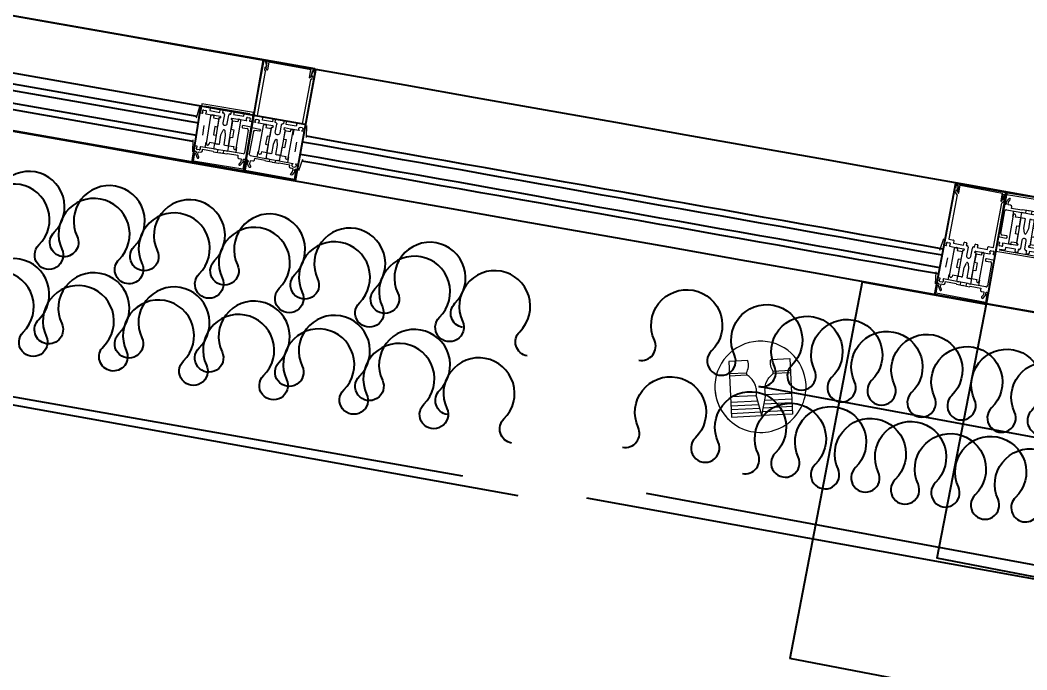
# Model space of a CAD drawing. Extents: x -678889171 to 586587, y -792238163 to 335485.
# Drawn here: x 49726 to 50687, y 48158 to 48778 of the extents above; entities that cross this region are included whole.
import ezdxf

# ---------------------------------------------------------------- set-up
doc = ezdxf.new("R2010")
doc.units = 0
doc.header["$MEASUREMENT"] = 0
doc.set_wipeout_variables(frame=1)
doc.layers.get('0').update_dxf_attribs({"color": 8})
for name, color, linetype in [('9TH-FURN$0$A-SITE-PATT', 252, 'Continuous'), ('9TH-FURN$0$XR-A-TYP-7-8-9-10$0$I-CLNG', 252, 'Continuous'), ('embedded HR power', 3, 'Continuous'), ('Title Block', 7, 'Continuous'), ('XR-A-9TH-FLOOR$0$A-SITE-PATT', 252, 'Continuous'), ('XR-A-9TH-FLOOR$0$A-WALL', 252, 'Continuous'), ('XR-A-TYP-4TH TO 10TH (OUTER)$0$$0$A-GLAZ', 252, 'Continuous'), ('XR-A-TYP-4TH TO 10TH (OUTER)$0$$1$A-GLAZ', 252, 'Continuous'), ('XR-A-TYP-4TH TO 10TH (OUTER)$0$A-GLAZ', 252, 'Continuous'), ('XR-A-TYP-4TH TO 10TH (OUTER)$0$A-SITE-PATT', 252, 'Continuous'), ('XR-A-TYP.furn$0$A-SITE-PATT', 252, 'Continuous'), ('XR-A-TYP.furn$0$XR-A-TYP-3-4-6$0$I-CLNG', 252, 'Continuous'), ('XR-A-TYP.furn$0$XR-A-TYP-3-4-6$0$I-FURN-CHAR', 252, 'Continuous'), ('XR-A-TYP.furn$0$XR-A-TYP-3-4-6$0$I-WIPEOUT', 252, 'Continuous'), ('XR-Typ28 7th to11Th$0$A-WALL', 252, 'Continuous')]:
    doc.layers.add(name, color=color, linetype=linetype)
doc.layers.add('XR-A-TYP 01(OUTER)$0$xref units$0$copy of outline 1st floor trial 3$0$A-ELEV-P1', color=252, linetype='Continuous', lineweight=9)
doc.layers.add('XR-A-TYP-4TH TO 10TH (OUTER)$0$Main entrance$0$A-ELEV-GLAZ', color=252, linetype='Continuous', lineweight=20)

# ---------------------------------------------------------------- blocks, each defined once
blk = doc.blocks.new('OO')
at = {"layer": 'Title Block', "color": 1, "lineweight": 0}
blk.add_lwpolyline([(60952.74, 178216.71, 1), (60952.74, 178129.75, 1), (60952.74, 178216.71, 0.198221), (60922.08, 178204.05, 0.198221)], format="xyb", dxfattribs=at)
for points in [[(60925.24, 178173.13), (60944.84, 178177.66), (60945.52, 178177.51), (60946.8, 178177.31), (60947.61, 178177.23), (60948.55, 178177.18), (60949.46, 178177.18), (60950.62, 178177.25), (60951.78, 178177.36), (60952.84, 178177.58), (60954.4, 178177.98), (60955.67, 178178.42), (60957.24, 178179.1), (60959.23, 178180.25), (60960.05, 178180.83), (60960.75, 178181.43), (60961.65, 178182.16), (60962.42, 178182.92), (60963.06, 178183.62), (60963.73, 178184.45), (60964.4, 178185.38), (60964.73, 178185.9), (60964.88, 178185.84), (60965.17, 178185.76), (60965.44, 178185.71), (60965.74, 178185.71), (60966.02, 178185.74), (60966.22, 178185.77), (60966.43, 178185.83), (60966.66, 178185.92), (60966.73, 178185.96), (60968.01, 178185.2), (60969.2, 178184.65), (60970.73, 178184.12), (60972.23, 178183.78), (60973.77, 178183.6), (60975.27, 178183.58), (60976.71, 178183.72), (60977.76, 178183.91), (60978.26, 178184.03), (60978.22, 178202.25), (60925.24, 178202.25), (60925.24, 178173.13)], [(60928.83, 178202.25), (60928.83, 178173.95)], [(60932.41, 178202.25), (60932.41, 178174.78)], [(60935.99, 178202.25), (60935.97, 178175.6)], [(60939.57, 178202.25), (60939.57, 178176.44)], [(60944.79, 178202.25), (60944.79, 178177.64)], [(60964.73, 178202.25), (60964.73, 178185.9)], [(60966.73, 178202.25), (60966.73, 178185.96)], [(60925.24, 178173.13), (60944.84, 178168.59), (60945.52, 178168.74), (60946.8, 178168.94), (60947.61, 178169.02), (60948.55, 178169.07), (60949.46, 178169.07), (60950.62, 178169), (60951.78, 178168.89), (60952.84, 178168.67), (60954.4, 178168.27), (60955.67, 178167.83), (60957.24, 178167.15), (60959.23, 178166), (60960.05, 178165.42), (60960.75, 178164.82), (60961.65, 178164.09), (60962.42, 178163.33), (60963.06, 178162.63), (60963.73, 178161.8), (60964.4, 178160.87), (60964.73, 178160.35), (60964.88, 178160.41), (60965.17, 178160.49), (60965.44, 178160.54), (60965.74, 178160.55), (60966.02, 178160.51), (60966.22, 178160.48), (60966.43, 178160.42), (60966.66, 178160.33), (60966.73, 178160.29), (60968.01, 178161.05), (60969.2, 178161.6), (60970.73, 178162.13), (60972.23, 178162.47), (60973.77, 178162.65), (60975.27, 178162.67), (60976.71, 178162.53), (60977.76, 178162.34), (60978.26, 178162.22), (60978.22, 178144), (60925.24, 178144), (60925.24, 178173.13)], [(60928.83, 178144), (60928.83, 178172.3)], [(60932.41, 178144), (60932.41, 178171.47)], [(60935.99, 178144), (60935.97, 178170.65)], [(60939.57, 178144), (60939.57, 178169.81)], [(60944.79, 178144), (60944.79, 178168.61)], [(60964.73, 178144), (60964.73, 178160.35)], [(60966.73, 178144), (60966.73, 178160.29)]]:
    blk.add_lwpolyline(points, dxfattribs=at)
blk = doc.blocks.new('9TH-FURN$0$XR-A-TYP-7-8-9-10$0$XREF_1BR$0$05BDRAPE')
for points in [[(-500, 0, 0.608416), (-485.7, 27.6, -0.608416), (-450, 96.6, -0.608416), (-414.3, 27.7, 1.932003), (-385.7, 27.7, -0.608416), (-350, 96.6, -0.608416), (-314.3, 27.7, 1.932003), (-285.7, 27.7, -0.608416), (-250, 96.6, -0.608416), (-214.3, 27.7, 1.932003), (-185.7, 27.7, -0.608416), (-150, 96.6, -0.608416), (-114.3, 27.7, 1.932003), (-85.7, 27.7, -0.608416), (-50, 96.6, -0.608416), (-14.3, 27.7, 0.608436), (0, 0, -0.608416)], [(0, 0, 0.608416), (14.3, 27.7, -0.608416), (50, 96.6, -0.608416), (85.7, 27.7, 1.932003), (114.3, 27.7, -0.608416), (150, 96.6, -0.608416), (185.7, 27.7, 1.932003), (214.3, 27.7, -0.608416), (250, 96.6, -0.608416), (285.7, 27.7, 1.932003), (314.3, 27.7, -0.608416), (350, 96.6, -0.608416), (385.7, 27.7, 1.932003), (414.3, 27.7, -0.608416), (450, 96.6, -0.608416), (485.7, 27.7, 0.608436), (500, 0, -0.608416)]]:
    blk.add_lwpolyline(points, format="xyb")
blk = doc.blocks.new('9TH-FURN$0$XR-A-TYP-7-8-9-10$0$XREF_1BR$0$GUEST T1')
at = {"xscale": -0.9651072330830278, "yscale": 0.9651072330830278, "zscale": 0.9651072330830278}
blk.add_blockref('9TH-FURN$0$XR-A-TYP-7-8-9-10$0$XREF_1BR$0$05BDRAPE', (-482.6, -46.6), dxfattribs=at)
blk = doc.blocks.new('9TH-FURN$0$XR-A-TYP-7-8-9-10$0$XREF_1BR$0$GS-1')
at = {"color": 8, "xscale": -0.8044866682359963, "yscale": 0.8044866682359963, "zscale": 0.8044866682359963, "rotation": 90}
for p in [(-31.15, 38.24), (53.26, 38.24)]:
    blk.add_blockref('9TH-FURN$0$XR-A-TYP-7-8-9-10$0$XREF_1BR$0$GUEST T1', p, dxfattribs=at)
blk = doc.blocks.new('XR-A-TYP-4TH TO 10TH (OUTER)$0$m')
at = {"layer": 'XR-A-TYP-4TH TO 10TH (OUTER)$0$Main entrance$0$A-ELEV-GLAZ'}
for p, q in [((12664.17, 190975.68, 0), (12663.83, 190966.28, 0)), ((12664.17, 190975.67, 0), (12663.83, 190966.28, 0)), ((12714.14, 190973.89, 0), (12664.17, 190975.68, 0)), ((12664.91, 190966.67, 0), (12665.18, 190974.37, 0)), ((12665.18, 190974.37, 0), (12713.04, 190972.66, 0)), ((12668.04, 190970.58, 0), (12665.67, 190966.8, 0)), ((12668.11, 190967.5, 0), (12669.48, 190969.68, 0)), ((12708.42, 190968.29, 0), (12709.62, 190966.02, 0)), ((12712.01, 190965.15, 0), (12709.91, 190969.09, 0)), ((12713.04, 190972.66, 0), (12712.76, 190964.96, 0)), ((12713.8, 190964.5, 0), (12714.14, 190973.89, 0)), ((12663.76, 190964.17, 0), (12662.66, 190933.37, 0)), ((12663.76, 190964.17, 0), (12663.62, 190960.23, 0)), ((12665.26, 190964.75, 0), (12664.42, 190964.78, 0)), ((12665.26, 190964.75, 0), (12664.42, 190964.78, 0)), ((12665.54, 190966.65, 0), (12664.91, 190966.67, 0)), ((12665.06, 190964.97, 0), (12665.48, 190964.95, 0)), ((12666.99, 190959.69, 0), (12683.83, 190959.09, 0)), ((12668.01, 190964.65, 0), (12668.11, 190967.5, 0)), ((12670.42, 190964.57, 0), (12668.01, 190964.65, 0)), ((12671.59, 190961.64, 0), (12671.65, 190963.25, 0)), ((12681.79, 190961.28, 0), (12671.59, 190961.64, 0)), ((12673.75, 190959.44, 0), (12673.56, 190954.16, 0)), ((12681.78, 190953.87, 0), (12681.97, 190959.16, 0)), ((12682.34, 190961.79, 0), (12681.79, 190961.28, 0)), ((12683.29, 190959.11, 0), (12681.97, 190959.16, 0)), ((12688.37, 190961.58, 0), (12682.34, 190961.79, 0)), ((12683.83, 190959.09, 0), (12684.13, 190958.76, 0)), ((12684.13, 190958.76, 0), (12684.46, 190959.07, 0)), ((12684.46, 190959.07, 0), (12692.71, 190958.77, 0)), ((12685.77, 190959.02, 0), (12685.87, 190961.66, 0)), ((12688.67, 190961.25, 0), (12688.37, 190961.58, 0)), ((12689, 190961.55, 0), (12688.67, 190961.25, 0)), ((12695.03, 190961.34, 0), (12689, 190961.55, 0)), ((12691.4, 190958.82, 0), (12691.5, 190961.46, 0)), ((12692.71, 190958.77, 0), (12693.02, 190958.44, 0)), ((12693.02, 190958.44, 0), (12693.35, 190958.75, 0)), ((12693.35, 190958.75, 0), (12708.12, 190958.22, 0)), ((12695.21, 190958.68, 0), (12693.89, 190958.73, 0)), ((12695.21, 190958.68, 0), (12695.02, 190953.4, 0)), ((12695.54, 190960.79, 0), (12695.03, 190961.34, 0)), ((12705.74, 190960.43, 0), (12695.54, 190960.79, 0)), ((12705.79, 190962.03, 0), (12705.74, 190960.43, 0)), ((12709.52, 190963.17, 0), (12707.11, 190963.26, 0)), ((12707.84, 190960.13, 0), (12707.85, 190960.35, 0)), ((12708.95, 190961.37, 0), (12710.81, 190961.3, 0)), ((12709.62, 190966.02, 0), (12709.52, 190963.17, 0)), ((12711.83, 190960.21, 0), (12711.82, 190959.99, 0)), ((12712.07, 190963.29, 0), (12712.49, 190963.28, 0)), ((12712.76, 190964.96, 0), (12712.13, 190964.98, 0)), ((12713.12, 190963.04, 0), (12712.27, 190963.07, 0)), ((12713.59, 190958.45, 0), (12713.73, 190962.39, 0)), ((12716.28, 190952.63, 0), (12715.07, 190964.11, 0)), ((12664.9, 190936.68, 0), (12665.67, 190958.47, 0)), ((12674.04, 190955.47, 0), (12673.1, 190929.03, 0)), ((12676.64, 190954.05, 0), (12676.68, 190955.37, 0)), ((12681.78, 190953.87, 0), (12676.64, 190954.05, 0)), ((12681.78, 190953.87, 0), (12680.9, 190929.25, 0)), ((12681.5, 190945.94, 0), (12681.78, 190953.87, 0)), ((12682.62, 190953.84, 0), (12681.78, 190953.87, 0)), ((12683.1, 190953.82, 0), (12681.78, 190953.87, 0)), ((12682.95, 190954.14, 0), (12682.62, 190953.84, 0)), ((12683.26, 190953.82, 0), (12682.95, 190954.14, 0)), ((12684.8, 190953.76, 0), (12683.26, 190953.82, 0)), ((12685.13, 190954.07, 0), (12684.8, 190953.76, 0)), ((12685.44, 190953.74, 0), (12685.13, 190954.07, 0)), ((12686.28, 190953.71, 0), (12685.44, 190953.74, 0)), ((12685.96, 190944.61, 0), (12686.28, 190953.71, 0)), ((12690.51, 190953.56, 0), (12690.19, 190944.46, 0)), ((12691.36, 190953.53, 0), (12690.51, 190953.56, 0)), ((12691.69, 190953.83, 0), (12691.36, 190953.53, 0)), ((12692, 190953.5, 0), (12691.69, 190953.83, 0)), ((12693.54, 190953.45, 0), (12692, 190953.5, 0)), ((12693.87, 190953.75, 0), (12693.54, 190953.45, 0)), ((12695.02, 190953.4, 0), (12693.7, 190953.44, 0)), ((12694.17, 190953.43, 0), (12693.87, 190953.75, 0)), ((12694.14, 190928.77, 0), (12695.02, 190953.4, 0)), ((12695.02, 190953.4, 0), (12694.17, 190953.43, 0)), ((12694.74, 190945.46, 0), (12695.02, 190953.4, 0)), ((12695.02, 190953.4, 0), (12700.16, 190953.21, 0)), ((12700.16, 190953.21, 0), (12700.21, 190954.53, 0)), ((12702.85, 190954.44, 0), (12701.91, 190928, 0)), ((12703.43, 190958.39, 0), (12703.24, 190953.1, 0)), ((12711.41, 190958.11, 0), (12713.15, 190958.04, 0)), ((12678.57, 190938.1, 0), (12678.85, 190946.03, 0)), ((12678.85, 190946.03, 0), (12681.5, 190945.94, 0)), ((12687.03, 190939.95, 0), (12685.96, 190944.61, 0)), ((12690.19, 190944.46, 0), (12688.79, 190939.89, 0)), ((12697.38, 190945.37, 0), (12694.74, 190945.46, 0)), ((12697.1, 190937.44, 0), (12697.38, 190945.37, 0)), ((12707.39, 190937.78, 0), (12707.71, 190946.93, 0)), ((12662.66, 190933.37, 0), (12670.49, 190933.09, 0)), ((12670.56, 190935.21, 0), (12666.12, 190935.36, 0)), ((12671.14, 190933.7, 0), (12671.18, 190934.55, 0)), ((12675.74, 190928.93, 0), (12675.79, 190930.25, 0)), ((12675.79, 190930.25, 0), (12680.93, 190930.07, 0)), ((12681.21, 190938, 0), (12678.57, 190938.1, 0)), ((12680.93, 190930.07, 0), (12681.21, 190938, 0)), ((12685.54, 190932.98, 0), (12685.26, 190924.92, 0)), ((12689.49, 190924.77, 0), (12689.78, 190932.83, 0)), ((12694.17, 190929.6, 0), (12694.45, 190937.53, 0)), ((12694.45, 190937.53, 0), (12697.1, 190937.44, 0)), ((12702.3, 190926.67, 0), (12702.48, 190931.95, 0)), ((12715.53, 190931.49, 0), (12713.5, 190920.12, 0)), ((12662.46, 190927.66, 0), (12660.34, 190868.4)), ((12662.46, 190927.65, 0), (12660.34, 190868.4)), ((12664.63, 190928, 0), (12662.89, 190928.07, 0)), ((12665.53, 190921.07, 0), (12664, 190878.4)), ((12664.22, 190925.9, 0), (12664.22, 190926.12, 0)), ((12667.1, 190924.74, 0), (12665.24, 190924.81, 0)), ((12670.38, 190921.32, 0), (12665.96, 190921.48, 0)), ((12675.38, 190927.62, 0), (12667.93, 190927.89, 0)), ((12668.2, 190925.98, 0), (12668.19, 190925.76, 0)), ((12670.91, 190924.16, 0), (12670.82, 190921.73, 0)), ((12680.71, 190923.81, 0), (12670.91, 190924.16, 0)), ((12675.68, 190927.29, 0), (12675.38, 190927.62, 0)), ((12676.01, 190927.6, 0), (12675.68, 190927.29, 0)), ((12681.89, 190927.39, 0), (12676.01, 190927.6, 0)), ((12680.62, 190921.38, 0), (12680.71, 190923.81, 0)), ((12682.72, 190920.88, 0), (12681.03, 190920.94, 0)), ((12681.1, 190929.03, 0), (12681.95, 190929, 0)), ((12682.15, 190928.78, 0), (12682.11, 190927.59, 0)), ((12683.24, 190923.72, 0), (12683.16, 190921.29, 0)), ((12683.94, 190923.69, 0), (12683.24, 190923.72, 0)), ((12691.41, 190923.43, 0), (12690.71, 190923.45, 0)), ((12691.32, 190920.99, 0), (12691.41, 190923.43, 0)), ((12693.42, 190920.5, 0), (12691.73, 190920.56, 0)), ((12692.82, 190927.21, 0), (12692.86, 190928.4, 0)), ((12698.9, 190926.78, 0), (12693.02, 190926.99, 0)), ((12693.08, 190928.6, 0), (12693.92, 190928.57, 0)), ((12693.95, 190923.34, 0), (12693.86, 190920.9, 0)), ((12703.74, 190922.99, 0), (12693.95, 190923.34, 0)), ((12699.31, 190929.41, 0), (12694.17, 190929.6, 0)), ((12699.21, 190926.45, 0), (12698.9, 190926.78, 0)), ((12699.54, 190926.76, 0), (12699.21, 190926.45, 0)), ((12699.27, 190928.09, 0), (12699.31, 190929.41, 0)), ((12706.98, 190926.49, 0), (12699.54, 190926.76, 0)), ((12703.66, 190920.55, 0), (12703.74, 190922.99, 0)), ((12706.57, 190924.39, 0), (12706.58, 190924.61, 0)), ((12709.45, 190923.23, 0), (12707.59, 190923.29, 0)), ((12712.02, 190926.31, 0), (12710.28, 190926.38, 0)), ((12710.31, 190866.62), (12712.43, 190925.88, 0)), ((12710.55, 190924.47, 0), (12710.55, 190924.25, 0)), ((12708.49, 190919.96, 0), (12704.07, 190920.12, 0)), ((12707.37, 190876.85), (12708.89, 190919.52, 0)), ((12661.87, 190869.33), (12663.85, 190874.23)), ((12662.38, 190874.92), (12662.45, 190876.95)), ((12662.45, 190876.95), (12664, 190878.4)), ((12663.85, 190874.23), (12662.99, 190874.26)), ((12708.09, 190872.65), (12707.22, 190872.68)), ((12707.22, 190872.68), (12708.85, 190867.66)), ((12707.37, 190876.85), (12708.82, 190875.29)), ((12708.82, 190875.29), (12708.75, 190873.26)), ((12660.7, 190868.24), (12661.87, 190869.33)), ((12708.85, 190867.66), (12709.95, 190866.48))]:
    blk.add_line(p, q, dxfattribs=at)
at = {"layer": 'XR-A-TYP-4TH TO 10TH (OUTER)$0$Main entrance$0$A-ELEV-GLAZ', "elevation": 0}
blk.add_lwpolyline([(12709.63, 190865.99, 0.668179), (12709.79, 190866.34), (12708.1, 190868.16), (12707.06, 190868.2), (12707.22, 190872.68), (12707.9, 190872.66), (12706.59, 190875.13, 0.767327), (12705.99, 190874.99), (12705.72, 190867.4), (12664.98, 190868.85), (12665.25, 190876.45, 0.767327), (12664.66, 190876.63), (12663.18, 190874.25), (12663.85, 190874.23), (12663.69, 190869.74), (12662.66, 190869.78), (12660.84, 190868.09, 0.668179), (12660.97, 190867.72)], format="xyb", close=True, dxfattribs=at)
at = {"layer": 'XR-A-TYP-4TH TO 10TH (OUTER)$0$Main entrance$0$A-ELEV-GLAZ'}
for centre, radius, start, end in [((12668.76, 190970.13, 0), 0.847, 327.95645, 147.95645), ((12709.16, 190968.69, 0), 0.847, 27.95645, 207.95645), ((12664.39, 190964.15, 0), 0.635, 87.95645, 177.95645), ((12664.39, 190964.15, 0), 0.635, 87.95645, 177.95645), ((12665.1, 190966.24, 0), 1.27, 177.95645, 267.95645), ((12665.3, 190965.81, 0), 1.06, 267.95645, 69.29352), ((12665.51, 190965.8, 0), 0.847, 267.95645, 87.95645), ((12666.94, 190958.42, 0), 1.27, 87.95645, 177.95645), ((12670.38, 190963.3, 0), 1.27, 357.95645, 87.95645), ((12707.06, 190961.99, 0), 1.27, 87.95645, 177.95645), ((12709.75, 190960.06, 0), 1.91, 177.95645, 223.14613), ((12708.91, 190960.31, 0), 1.06, 87.95645, 177.95645), ((12708.13, 190958.54, 0), 0.318, 267.95645, 43.14613), ((12710.77, 190960.25, 0), 1.06, 357.95645, 87.95645), ((12711.43, 190958.42, 0), 0.318, 132.76676, 267.95645), ((12709.92, 190960.05, 0), 1.91, 312.76676, 357.95645), ((12712.31, 190964.13, 0), 1.06, 106.61937, 267.95644), ((12712.1, 190964.14, 0), 0.847, 87.95645, 267.95645), ((12712.53, 190964.55, 0), 1.27, 267.95645, 357.95645), ((12713.09, 190962.41, 0), 0.635, 357.95645, 87.95645), ((12675.36, 190955.42, 0), 1.32, 357.95645, 177.95645), ((12701.53, 190954.49, 0), 1.32, 357.95645, 177.95645), ((12713.16, 190958.47, 0), 0.423, 267.95645, 357.95645), ((12687.92, 190940.16, 0), 0.911, 192.95645, 342.95645), ((12666.17, 190936.63, 0), 1.27, 177.95645, 267.95645), ((12670.51, 190933.73, 0), 0.635, 267.95645, 357.95645), ((12670.54, 190934.57, 0), 0.635, 357.95645, 87.95645), ((12687.66, 190932.9, 0), 2.12, 357.95645, 177.95645), ((12662.88, 190927.64, 0), 0.423, 87.95645, 177.95645), ((12665.27, 190925.86, 0), 1.06, 177.95645, 267.95645), ((12666.13, 190926.06, 0), 1.91, 132.76676, 177.95645), ((12664.62, 190927.69, 0), 0.318, 312.76676, 87.95645), ((12665.95, 190921.05, 0), 0.423, 87.95645, 177.95645), ((12667.13, 190925.8, 0), 1.06, 267.95644, 357.95645), ((12667.92, 190927.57, 0), 0.318, 87.95645, 223.14613), ((12666.3, 190926.05, 0), 1.91, 357.95645, 43.14613), ((12670.4, 190921.74, 0), 0.423, 267.95645, 357.95645), ((12674.42, 190928.98, 0), 1.32, 177.95645, 357.95645), ((12681.04, 190921.36, 0), 0.423, 177.95645, 267.95645), ((12681.11, 190929.24, 0), 0.212, 177.95645, 267.95645), ((12681.9, 190927.6, 0), 0.212, 267.95644, 357.95645), ((12681.94, 190928.78, 0), 0.212, 357.95645, 87.95645), ((12682.73, 190921.3, 0), 0.423, 267.95645, 357.95645), ((12683.99, 190924.96, 0), 1.27, 267.95644, 357.95645), ((12690.76, 190924.72, 0), 1.27, 177.95645, 267.95645), ((12691.75, 190920.98, 0), 0.423, 177.95645, 267.95644), ((12693.03, 190927.2, 0), 0.212, 177.95645, 267.95644), ((12693.07, 190928.39, 0), 0.212, 87.95645, 177.95645), ((12693.44, 190920.92, 0), 0.423, 267.95645, 357.95645), ((12693.93, 190928.78, 0), 0.212, 267.95644, 357.95645), ((12700.59, 190928.05, 0), 1.32, 177.95645, 357.95645), ((12704.08, 190920.54, 0), 0.423, 177.95645, 267.95644), ((12707.63, 190924.35, 0), 1.06, 177.95645, 267.95644), ((12708.48, 190924.54, 0), 1.91, 132.76676, 177.95645), ((12706.97, 190926.18, 0), 0.318, 312.76676, 87.95644), ((12709.49, 190924.29, 0), 1.06, 267.95645, 357.95645), ((12710.27, 190926.06, 0), 0.318, 87.95645, 223.14613), ((12708.65, 190924.54, 0), 1.91, 357.95645, 43.14613), ((12712, 190925.89, 0), 0.423, 357.95645, 87.95644), ((12708.47, 190919.54, 0), 0.423, 357.95645, 87.95645), ((12663.01, 190874.89), 0.635, 177.95645, 267.95644), ((12708.11, 190873.28), 0.635, 267.95644, 357.95645), ((12660.55, 190868.39), 0.211, 177.95645, 312.95645), ((12710.1, 190866.63), 0.211, 222.95645, 357.95645)]:
    blk.add_arc(centre, radius, start, end, dxfattribs=at)
blk = doc.blocks.new('XR-A-TYP-4TH TO 10TH (OUTER)$0$conc w')
at = {"layer": 'XR-A-TYP-4TH TO 10TH (OUTER)$0$Main entrance$0$A-ELEV-GLAZ'}
for p, q in [((83869.6, 6992.49), (83819.6, 6992.49)), ((83819.6, 6992.49), (83819.6, 6983.09)), ((83819.6, 6992.48), (83819.6, 6983.08)), ((83820.66, 6983.51), (83820.66, 6991.22)), ((83820.66, 6991.22), (83868.54, 6991.22)), ((83868.54, 6991.22), (83868.54, 6983.51)), ((83869.6, 6983.09), (83869.6, 6992.49)), ((83819.6, 6980.97), (83819.6, 6977.03)), ((83819.6, 6980.97), (83819.6, 6950.15)), ((83821.08, 6981.61), (83820.23, 6981.61)), ((83821.08, 6981.61), (83820.23, 6981.61)), ((83821.29, 6983.51), (83820.66, 6983.51)), ((83820.87, 6981.82), (83821.29, 6981.82)), ((83823.65, 6987.53), (83821.42, 6983.67)), ((83823.83, 6984.46), (83825.12, 6986.69)), ((83823.83, 6981.61), (83823.83, 6984.46)), ((83826.24, 6981.61), (83823.83, 6981.61)), ((83827.51, 6978.73), (83827.51, 6980.34)), ((83861.68, 6980.34), (83861.68, 6978.73)), ((83865.36, 6981.61), (83862.95, 6981.61)), ((83864.08, 6986.69), (83865.36, 6984.46)), ((83864.86, 6979.78), (83866.72, 6979.78)), ((83865.36, 6984.46), (83865.36, 6981.61)), ((83867.78, 6983.67), (83865.55, 6987.53)), ((83868.54, 6983.51), (83867.9, 6983.51)), ((83867.9, 6981.82), (83868.33, 6981.82)), ((83868.96, 6981.61), (83868.12, 6981.61)), ((83869.6, 6977.03), (83869.6, 6980.97)), ((83872.5, 6971.31), (83870.88, 6982.74)), ((83821.71, 6953.54), (83821.71, 6975.34)), ((83822.98, 6976.61), (83839.84, 6976.61)), ((83837.72, 6978.73), (83827.51, 6978.73)), ((83829.75, 6976.6), (83829.75, 6971.31)), ((83830.18, 6972.64), (83830.18, 6946.18)), ((83832.83, 6971.32), (83832.83, 6972.64)), ((83837.97, 6971.32), (83832.83, 6971.32)), ((83838.25, 6979.26), (83837.72, 6978.73)), ((83837.97, 6971.32), (83837.97, 6976.61)), ((83839.3, 6976.61), (83837.97, 6976.61)), ((83838.82, 6971.32), (83837.97, 6971.32)), ((83837.97, 6971.32), (83837.97, 6946.68)), ((83839.3, 6971.32), (83837.97, 6971.32)), ((83837.97, 6963.38), (83837.97, 6971.32)), ((83844.28, 6979.26), (83838.25, 6979.26)), ((83839.14, 6971.64), (83838.82, 6971.32)), ((83839.45, 6971.32), (83839.14, 6971.64)), ((83841, 6971.32), (83839.45, 6971.32)), ((83839.84, 6976.61), (83840.15, 6976.29)), ((83840.15, 6976.29), (83840.47, 6976.61)), ((83840.47, 6976.61), (83848.73, 6976.61)), ((83841.32, 6971.64), (83841, 6971.32)), ((83841.63, 6971.32), (83841.32, 6971.64)), ((83842.48, 6971.32), (83841.63, 6971.32)), ((83841.78, 6976.61), (83841.78, 6979.26)), ((83842.48, 6962.22), (83842.48, 6971.32)), ((83844.6, 6978.94), (83844.28, 6979.26)), ((83844.92, 6979.26), (83844.6, 6978.94)), ((83850.95, 6979.26), (83844.92, 6979.26)), ((83847.56, 6971.32), (83846.71, 6971.32)), ((83846.71, 6971.32), (83846.71, 6962.22)), ((83847.41, 6976.61), (83847.41, 6979.26)), ((83847.88, 6971.64), (83847.56, 6971.32)), ((83848.2, 6971.32), (83847.88, 6971.64)), ((83849.74, 6971.32), (83848.2, 6971.32)), ((83848.73, 6976.61), (83849.04, 6976.29)), ((83849.04, 6976.29), (83849.36, 6976.61)), ((83849.36, 6976.61), (83864.14, 6976.61)), ((83850.06, 6971.64), (83849.74, 6971.32)), ((83851.22, 6976.61), (83849.9, 6976.61)), ((83851.22, 6971.32), (83849.9, 6971.32)), ((83850.38, 6971.32), (83850.06, 6971.64)), ((83851.22, 6971.32), (83850.38, 6971.32)), ((83851.48, 6978.73), (83850.95, 6979.26)), ((83851.22, 6976.61), (83851.22, 6971.32)), ((83851.22, 6971.32), (83856.37, 6971.32)), ((83851.22, 6963.38), (83851.22, 6971.32)), ((83851.22, 6946.68), (83851.22, 6971.32)), ((83861.68, 6978.73), (83851.48, 6978.73)), ((83856.37, 6971.32), (83856.37, 6972.64)), ((83859.01, 6972.64), (83859.01, 6946.18)), ((83859.45, 6976.6), (83859.45, 6971.31)), ((83863.8, 6978.5), (83863.8, 6978.73)), ((83867.44, 6976.61), (83869.17, 6976.61)), ((83867.78, 6978.73), (83867.78, 6978.5)), ((83835.33, 6955.44), (83835.33, 6963.38)), ((83835.33, 6963.38), (83837.97, 6963.38)), ((83843.72, 6957.6), (83842.48, 6962.22)), ((83846.71, 6962.22), (83845.48, 6957.6)), ((83853.87, 6963.38), (83851.22, 6963.38)), ((83853.87, 6955.44), (83853.87, 6963.38)), ((83864.14, 6956.16), (83864.14, 6965.31)), ((83827.43, 6952.27), (83822.98, 6952.27)), ((83828.06, 6950.79), (83828.06, 6951.63)), ((83837.97, 6955.44), (83835.33, 6955.44)), ((83837.97, 6947.51), (83837.97, 6955.44)), ((83851.22, 6955.44), (83853.87, 6955.44)), ((83851.22, 6947.51), (83851.22, 6955.44)), ((83819.6, 6950.15), (83827.43, 6950.15)), ((83819.6, 6944.44), (83819.6, 6936.43)), ((83819.6, 6944.43), (83819.6, 6936.22, 0)), ((83821.76, 6944.86), (83820.02, 6944.86)), ((83821.42, 6942.74), (83821.42, 6942.97)), ((83824.34, 6941.68), (83822.48, 6941.68)), ((83832.51, 6944.86), (83825.06, 6944.86)), ((83825.4, 6942.97), (83825.4, 6942.74)), ((83832.83, 6944.54), (83832.51, 6944.86)), ((83832.83, 6947.51), (83837.97, 6947.51)), ((83832.83, 6946.18), (83832.83, 6947.51)), ((83833.14, 6944.86), (83832.83, 6944.54)), ((83839.03, 6944.86), (83833.14, 6944.86)), ((83838.18, 6946.47), (83839.03, 6946.47)), ((83839.24, 6946.26), (83839.24, 6945.07)), ((83842.48, 6950.57), (83842.48, 6942.51)), ((83846.71, 6942.51), (83846.71, 6950.57)), ((83849.95, 6945.07), (83849.95, 6946.26)), ((83850.16, 6946.47), (83851.01, 6946.47)), ((83856.05, 6944.86), (83850.16, 6944.86)), ((83856.37, 6947.51), (83851.22, 6947.51)), ((83856.37, 6944.54), (83856.05, 6944.86)), ((83856.37, 6946.18), (83856.37, 6947.51)), ((83856.69, 6944.86), (83856.37, 6944.54)), ((83864.14, 6944.86), (83856.69, 6944.86)), ((83859.45, 6944.86), (83859.45, 6950.16)), ((83863.8, 6942.74), (83863.8, 6942.97)), ((83866.72, 6941.68), (83864.86, 6941.68)), ((83869.17, 6944.86), (83867.44, 6944.86)), ((83867.78, 6942.97), (83867.78, 6942.74)), ((83869.6, 6936.22, 0), (83869.6, 6944.44)), ((83872.5, 6950.16), (83870.88, 6938.73)), ((83819.6, 6936.22), (83869.6, 6936.22)), ((83822.9, 6937.96), (83822.9, 6937.49, 0)), ((83866.3, 6937.49), (83822.9, 6937.49)), ((83827.75, 6938.38), (83823.32, 6938.38)), ((83837.97, 6941.24), (83828.17, 6941.24)), ((83828.17, 6941.24), (83828.17, 6938.81)), ((83837.97, 6938.81), (83837.97, 6941.24)), ((83840.09, 6938.38), (83838.4, 6938.38)), ((83841.21, 6941.24), (83840.51, 6941.24)), ((83840.51, 6941.24), (83840.51, 6938.81)), ((83848.68, 6941.24), (83847.98, 6941.24)), ((83848.68, 6938.81), (83848.68, 6941.24)), ((83850.8, 6938.38), (83849.11, 6938.38)), ((83861.03, 6941.24), (83851.22, 6941.24)), ((83851.22, 6941.24), (83851.22, 6938.81)), ((83861.03, 6938.81), (83861.03, 6941.24)), ((83865.87, 6938.38), (83861.45, 6938.38)), ((83866.3, 6937.49, 0), (83866.3, 6937.96))]:
    blk.add_line(p, q, dxfattribs=at)
for centre, radius, start, end in [((83820.87, 6983.09), 1.27, 180, 270), ((83820.23, 6980.97), 0.635, 90, 180), ((83820.23, 6980.97), 0.635, 90, 180), ((83821.08, 6982.66), 1.06, 270, 71.33708), ((83821.29, 6982.66), 0.847, 270, 90), ((83824.38, 6987.11), 0.847, 330, 150), ((83826.24, 6980.34), 1.27, 360, 90), ((83862.95, 6980.34), 1.27, 90, 180), ((83864.86, 6978.73), 1.06, 90, 180), ((83864.81, 6987.11), 0.847, 30, 210), ((83866.72, 6978.73), 1.06, 360, 90), ((83868.12, 6982.66), 1.06, 108.66292, 270), ((83867.9, 6982.66), 0.847, 90, 270), ((83868.33, 6983.09), 1.27, 270, 360), ((83868.96, 6980.97), 0.635, 360, 90), ((83822.98, 6975.34), 1.27, 90, 180), ((83831.5, 6972.64), 1.32, 360, 180), ((83857.69, 6972.64), 1.32, 360, 180), ((83865.7, 6978.5), 1.91, 180, 225.18969), ((83864.14, 6976.93), 0.318, 270, 45.18969), ((83867.44, 6976.93), 0.318, 134.81031, 270), ((83865.87, 6978.5), 1.91, 314.81031, 360), ((83869.17, 6977.03), 0.423, 270, 0), ((83822.98, 6953.54), 1.27, 180, 270), ((83827.43, 6951.63), 0.635, 360, 90), ((83844.6, 6950.57), 2.12, 360, 180), ((83844.6, 6957.84), 0.911, 195, 345), ((83820.02, 6944.44), 0.423, 90, 180), ((83823.32, 6942.97), 1.91, 134.81031, 180), ((83822.48, 6942.74), 1.06, 180, 270), ((83821.76, 6944.54), 0.318, 314.81031, 90), ((83824.34, 6942.74), 1.06, 270, 360), ((83825.06, 6944.54), 0.318, 90, 225.18969), ((83823.49, 6942.97), 1.91, 360, 45.18969), ((83827.43, 6950.79), 0.635, 270, 360), ((83831.5, 6946.18), 1.32, 180, 360), ((83838.18, 6946.68), 0.212, 180, 270), ((83839.03, 6946.26), 0.212, 360, 90), ((83839.03, 6945.07), 0.212, 270, 360), ((83841.21, 6942.51), 1.27, 270, 360), ((83847.98, 6942.51), 1.27, 180, 270), ((83850.16, 6946.26), 0.212, 90, 180), ((83850.16, 6945.07), 0.212, 180, 270), ((83851.01, 6946.68), 0.212, 270, 360), ((83857.69, 6946.18), 1.32, 180, 360), ((83865.7, 6942.97), 1.91, 134.81031, 180), ((83864.86, 6942.74), 1.06, 180, 270), ((83864.14, 6944.54), 0.318, 314.81031, 90), ((83866.72, 6942.74), 1.06, 270, 360), ((83867.44, 6944.54), 0.318, 90, 225.18969), ((83865.87, 6942.97), 1.91, 360, 45.18969), ((83869.17, 6944.44), 0.423, 360, 90), ((83823.32, 6937.96), 0.423, 90, 180), ((83827.75, 6938.81), 0.423, 270, 360), ((83838.4, 6938.81), 0.423, 180, 270), ((83840.09, 6938.81), 0.423, 270, 360), ((83849.11, 6938.81), 0.423, 180, 270), ((83850.8, 6938.81), 0.423, 270, 0), ((83861.45, 6938.81), 0.423, 180, 270), ((83865.87, 6937.96), 0.423, 0, 90)]:
    blk.add_arc(centre, radius, start, end, dxfattribs=at)
blk = doc.blocks.new('XR-A-TYP-4TH TO 10TH (OUTER)$0$1300 w')
at = {"layer": 'XR-A-TYP-4TH TO 10TH (OUTER)$0$A-GLAZ', "extrusion": (1.72497e-12, 3.90388e-14, -1)}
for p, q in [((-10087.15, 80560.37, 0), (-8785.63, 80553.05, 0)), ((-10087.15, 80560.37, 0), (-8785.63, 80553.05, 0)), ((-10087.95, 80559.65, 0), (-10037.15, 80559.66, 0)), ((-10087.95, 80559.65, 0), (-10087.76, 80451.94, 0)), ((-10037.15, 80559.66, 0), (-10037.76, 80451.66, 0)), ((-8735.97, 80552.77, 0), (-8736.58, 80444.77, 0)), ((-8735.97, 80552.77, 0), (-8687.12, 80552.5, 0)), ((-8687.12, 80552.5, 0), (-8686.58, 80444.49, 0)), ((-10087.45, 80506.37, 0), (-8786.38, 80499.05, 0)), ((-10037.76, 80451.66, 0), (-10037.43, 80509.66, 0)), ((-9987.76, 80451.38, 0), (-9986.61, 80505.37, 0)), ((-9412.63, 80492.58, 0), (-9984.41, 80495.79, 0)), ((-9412.66, 80486.58, 0), (-9986.94, 80489.81, 0)), ((-9412.73, 80474.58, 0), (-9987.2, 80477.81, 0)), ((-9412.76, 80468.58, 0), (-9984.67, 80471.79, 0)), ((-10087.76, 80452.37, 0), (-8686.58, 80444.49, 0))]:
    blk.add_line(p, q, dxfattribs=at)
at = {"layer": 'XR-A-TYP-4TH TO 10TH (OUTER)$0$A-SITE-PATT', "zscale": -1, "rotation": 182.2189374170677}
blk.add_blockref('XR-A-TYP-4TH TO 10TH (OUTER)$0$m', (-4777.3, 271774.9, 0), dxfattribs=at)
at = {"layer": 'XR-A-TYP-4TH TO 10TH (OUTER)$0$A-SITE-PATT'}
for name, p, xscale, zscale, rotation in [('XR-A-TYP-4TH TO 10TH (OUTER)$0$conc w', (74978.51, 72393.81, 0), -1, -1, 359.2024426718495), ('XR-A-TYP-4TH TO 10TH (OUTER)$0$m', (-15540.72, 271718.91, 0), -0.9999999999999993, -0.9999999999999993, 178.2434055271635), ('XR-A-TYP-4TH TO 10TH (OUTER)$0$conc w', (-93751.83, 88611.05, 0), -1, -1, 179.2024435497245)]:
    blk.add_blockref(name, p, dxfattribs=dict(at, xscale=xscale, zscale=zscale, rotation=rotation))
blk = doc.blocks.new('XR-A-TYP-4TH TO 10TH (OUTER)$0$$1$1300 w')
at = {"layer": 'XR-A-TYP-4TH TO 10TH (OUTER)$0$A-GLAZ', "extrusion": (2.03131e-09, 1.16913e-12, 1), "xscale": -1.000000000000002, "rotation": 359.7481995485321}
blk.add_blockref('XR-A-TYP-4TH TO 10TH (OUTER)$0$1300 w', (-18964.67, 53.44, 0), dxfattribs=at)
blk = doc.blocks.new('XR-A-TYP-4TH TO 10TH (OUTER)')
at = {"layer": 'XR-A-TYP-4TH TO 10TH (OUTER)$0$$0$A-GLAZ'}
for centre, radius, start, end in [((-59193.28, -598399.06), 643430.7, 79.38024517, 80.1554932), ((-56271.39, -582535.7, 0), 627192.6, 79.35112229, 80.17077371), ((-56271.39, -582535.7, 0), 627230.6, 79.92949188, 79.9860802), ((-56271.39, -582535.7, 0), 627236.6, 79.92948579, 79.98582321), ((-56271.39, -582535.7, 0), 627218.6, 79.92950406, 79.98608692), ((-56271.39, -582535.7, 0), 627212.6, 79.92951015, 79.98584404)]:
    blk.add_arc(centre, radius, start, end, dxfattribs=at)
at = {"layer": 'XR-A-TYP-4TH TO 10TH (OUTER)$0$$1$A-GLAZ', "rotation": 349.9904160342828}
blk.add_blockref('XR-A-TYP-4TH TO 10TH (OUTER)$0$$1$1300 w', (47198.04, -45614.6, 0), dxfattribs=at)
at = {"layer": 'XR-A-TYP-4TH TO 10TH (OUTER)$0$$1$A-GLAZ', "extrusion": (2.67886e-10, 1.48949e-09, 1), "rotation": 349.8316325201518}
blk.add_blockref('XR-A-TYP-4TH TO 10TH (OUTER)$0$$1$1300 w', (48963.42, -45953.62, 0), dxfattribs=at)
blk = doc.blocks.new('XR-A-TYP 01(OUTER)')
at = {"layer": 'XR-A-TYP 01(OUTER)$0$xref units$0$copy of outline 1st floor trial 3$0$A-ELEV-P1'}
blk.add_arc((-22194.96, -393325.06), 435394.77, 79.5192137, 80.0285126, dxfattribs=at)
blk = doc.blocks.new('XR-Typ28 7th to11Th')
at = {"layer": 'XR-Typ28 7th to11Th$0$A-WALL'}
for p, q in [((53330.08, 35006.01), (53260.91, 34647.12)), ((53330.08, 35006.01), (53448.22, 34984.94)), ((53448.22, 34984.94), (53401.19, 34742.63)), ((53719.4, 34681.77), (53401.19, 34742.63)), ((53579.13, 34586.25), (53260.91, 34647.12))]:
    blk.add_line(p, q, dxfattribs=at)
blk = doc.blocks.new('XR-A-TYP.furn$0$XR-A-TYP-3-4-6$0$XREF_1BR$0$armm19')
blk.add_wipeout([(-365.2, 360.7), (-365.2, 90.2), (-356.2, 51), (-337.8, 25.4), (-306.6, 5.7), (-275, 0), (275, 0), (313.3, 8.5), (338.8, 26.4), (361.4, 64.3), (365.2, 90.2), (364.7, 378.1), (372.5, 406.2), (357.9, 432.9), (327.5, 521.1), (259.5, 615.7), (155.2, 688.3), (4.5, 721.3), (-117.1, 703.3), (-259.5, 615.7), (-338.6, 496.4)]).dxf.layer = 'XR-A-TYP.furn$0$XR-A-TYP-3-4-6$0$I-WIPEOUT'
for points in [[(0, 0), (-275, 0, -0.414214), (-365.2, 90.2), (-365.2, 360.7, -0.414214), (-4.5, 721.3), (0, 721.3), (4.5, 721.3, -0.414214), (365.2, 360.7), (365.2, 90.2, -0.414214), (275, 0), (0, 0)], [(-275, 360.7, -0.414214), (-4.5, 631.1), (0, 631.1)], [(138.8, 595.5, 0.130591), (4.5, 631.1), (0, 631.1)], [(259, 489.8, 0.306663), (124.5, 597.3, 0.30633), (36.7, 499.1, -0.872847)], [(372.5, 406.2, 0.14773), (240.8, 483.6, 0.213343), (124.5, 597.3, 0.178662)], [(-275, 360.7, -0.372719), (-4.5, 586.1), (0, 586.1)], [(81.4, 576.4, 0.072384), (4.5, 586.1), (0, 586.1)], [(266.1, 295.3, -0.165541), (238.2, 235.7, -0.425989), (-15, 494, -0.121523), (45.1, 529.6, 7.115464)], [(243.4, 292.5, 0.356772), (372.5, 406.2, 0.249542), (255.5, 499.8, -9.61688)], [(-275, 360.7), (-275, 90.2, -0.414214), (-320.1, 45.1), (-320.1, 45.1, -0.414214), (-365.2, 90.2)], [(275, 297.4), (275, 90.2, 0.414214), (320.1, 45.1), (320.1, 45.1, 0.414214), (365.2, 90.2)]]:
    blk.add_lwpolyline(points, format="xyb")
blk = doc.blocks.new('XR-A-TYP.furn$0$XR-A-TYP-3-4-6$0$XREF_1BR$0$05BDRAPE')
for points in [[(-500, 0, 0.608416), (-485.7, 27.6, -0.608416), (-450, 96.6, -0.608416), (-414.3, 27.7, 1.932003), (-385.7, 27.7, -0.608416), (-350, 96.6, -0.608416), (-314.3, 27.7, 1.932003), (-285.7, 27.7, -0.608416), (-250, 96.6, -0.608416), (-214.3, 27.7, 1.932003), (-185.7, 27.7, -0.608416), (-150, 96.6, -0.608416), (-114.3, 27.7, 1.932003), (-85.7, 27.7, -0.608416), (-50, 96.6, -0.608416), (-14.3, 27.7, 0.608436), (0, 0, -0.608416)], [(0, 0, 0.608416), (14.3, 27.7, -0.608416), (50, 96.6, -0.608416), (85.7, 27.7, 1.932003), (114.3, 27.7, -0.608416), (150, 96.6, -0.608416), (185.7, 27.7, 1.932003), (214.3, 27.7, -0.608416), (250, 96.6, -0.608416), (285.7, 27.7, 1.932003), (314.3, 27.7, -0.608416), (350, 96.6, -0.608416), (385.7, 27.7, 1.932003), (414.3, 27.7, -0.608416), (450, 96.6, -0.608416), (485.7, 27.7, 0.608436), (500, 0, -0.608416)]]:
    blk.add_lwpolyline(points, format="xyb")
blk = doc.blocks.new('XR-A-TYP.furn$0$XR-A-TYP-3-4-6$0$XREF_1BR$0$GUEST T1')
at = {"xscale": -0.9651072330830278, "yscale": 0.9651072330830278, "zscale": 0.9651072330830278}
blk.add_blockref('XR-A-TYP.furn$0$XR-A-TYP-3-4-6$0$XREF_1BR$0$05BDRAPE', (-482.6, -46.6), dxfattribs=at)
blk = doc.blocks.new('XR-A-TYP.furn$0$XR-A-TYP-3-4-6$0$XREF_1BR$0$GS-1')
at = {"xscale": -0.8044866682359963, "yscale": 0.8044866682359963, "zscale": 0.8044866682359963, "rotation": 90}
for p in [(-31.15, 38.24), (53.26, 38.24)]:
    blk.add_blockref('XR-A-TYP.furn$0$XR-A-TYP-3-4-6$0$XREF_1BR$0$GUEST T1', p, dxfattribs=at)
blk = doc.blocks.new('XR-A-TYP.furn$0$furn25')
at = {"layer": 'XR-A-TYP.furn$0$XR-A-TYP-3-4-6$0$I-CLNG', "elevation": 0}
for points in [[(53001.73, 34801.97), (50755.72, 35205.26)], [(56828.79, 34120.8), (53124.4, 34804.28)]]:
    blk.add_lwpolyline(points, dxfattribs=at)
at = {"layer": 'XR-A-TYP.furn$0$XR-A-TYP-3-4-6$0$I-CLNG', "extrusion": (8.35851e-09, 4.69656e-08, -1), "zscale": -1, "rotation": 280.2190501051947}
blk.add_blockref('XR-A-TYP.furn$0$XR-A-TYP-3-4-6$0$XREF_1BR$0$GS-1', (-53049.23, 34934.92, 0), dxfattribs=at)
at = {"layer": 'XR-A-TYP.furn$0$XR-A-TYP-3-4-6$0$I-CLNG', "extrusion": (-8.99505e-09, -4.68479e-08, 1), "rotation": 259.2589016675034}
blk.add_blockref('XR-A-TYP.furn$0$XR-A-TYP-3-4-6$0$XREF_1BR$0$GS-1', (53195.03, 34919.62, 0), dxfattribs=at)
at = {"layer": 'XR-A-TYP.furn$0$XR-A-TYP-3-4-6$0$I-FURN-CHAR', "xscale": -0.8999999999999997, "yscale": 0.8999999999999997, "zscale": 0.9000000000000002, "rotation": 303.2213019595364}
blk.add_blockref('XR-A-TYP.furn$0$XR-A-TYP-3-4-6$0$XREF_1BR$0$armm19', (52211, 34119.06, 0), dxfattribs=at)
blk.add_blockref('XR-A-TYP.furn$0$XR-A-TYP-3-4-6$0$XREF_1BR$0$armm19', (52211, 34119.06, 0), dxfattribs=at)
blk = doc.blocks.new('XR-A-TYP.furn')
at = {"layer": 'XR-A-TYP.furn$0$A-SITE-PATT'}
blk.add_blockref('XR-A-TYP.furn$0$furn25', (0, 0), dxfattribs=at)

msp = doc.modelspace()

# ---------------------------------------------------------------- linework, layer by layer
at = {"layer": '9TH-FURN$0$XR-A-TYP-7-8-9-10$0$I-CLNG', "elevation": 0}
for points in [[(50148.53, 48343.01), (47877.59, 48742.61)], [(54072.91, 47633.46), (50266.84, 48322)]]:
    msp.add_lwpolyline(points, dxfattribs=at)

# ---------------------------------------------------------------- block references
at = {"layer": '9TH-FURN$0$XR-A-TYP-7-8-9-10$0$I-CLNG', "extrusion": (-8.19477e-09, -4.69945e-08, 1), "xscale": -1, "rotation": 79.98064478523335}
msp.add_blockref('9TH-FURN$0$XR-A-TYP-7-8-9-10$0$XREF_1BR$0$GS-1', (50187.2, 48484.36, 0), dxfattribs=at)
at = {"layer": '9TH-FURN$0$XR-A-TYP-7-8-9-10$0$I-CLNG', "extrusion": (-8.83171e-09, -4.68789e-08, 1), "rotation": 259.4585965579317}
msp.add_blockref('9TH-FURN$0$XR-A-TYP-7-8-9-10$0$XREF_1BR$0$GS-1', (50280.04, 48466.75, 0), dxfattribs=at)
at = {"layer": 'XR-A-9TH-FLOOR$0$A-SITE-PATT'}
for name in ['XR-A-TYP-4TH TO 10TH (OUTER)', 'XR-A-TYP 01(OUTER)']:
    msp.add_blockref(name, (-2800.43, 13522.12), dxfattribs=at)

# ---------------------------------------------------------------- next in the draw order: block references
at = {"layer": 'XR-A-9TH-FLOOR$0$A-WALL'}
msp.add_blockref('XR-Typ28 7th to11Th', (-2800.43, 13522.12), dxfattribs=at)

# ---------------------------------------------------------------- next in the draw order: block references
at = {"layer": '9TH-FURN$0$A-SITE-PATT'}
msp.add_blockref('XR-A-TYP.furn', (-2800.43, 13522.12), dxfattribs=at)

# ---------------------------------------------------------------- next in the draw order: linework, layer by layer
at = {"color": 240, "true_color": 0xed1f24}
msp.add_line((53617.26, 47838.93, 0), (50430.99, 48428.37, 0), dxfattribs=at)

# ---------------------------------------------------------------- next in the draw order: block references
at = {"layer": 'embedded HR power', "rotation": 92.80701736314703}
msp.add_blockref('OO', (231376.95, -3725.96), dxfattribs=at)

doc.saveas('drawing.dxf')
